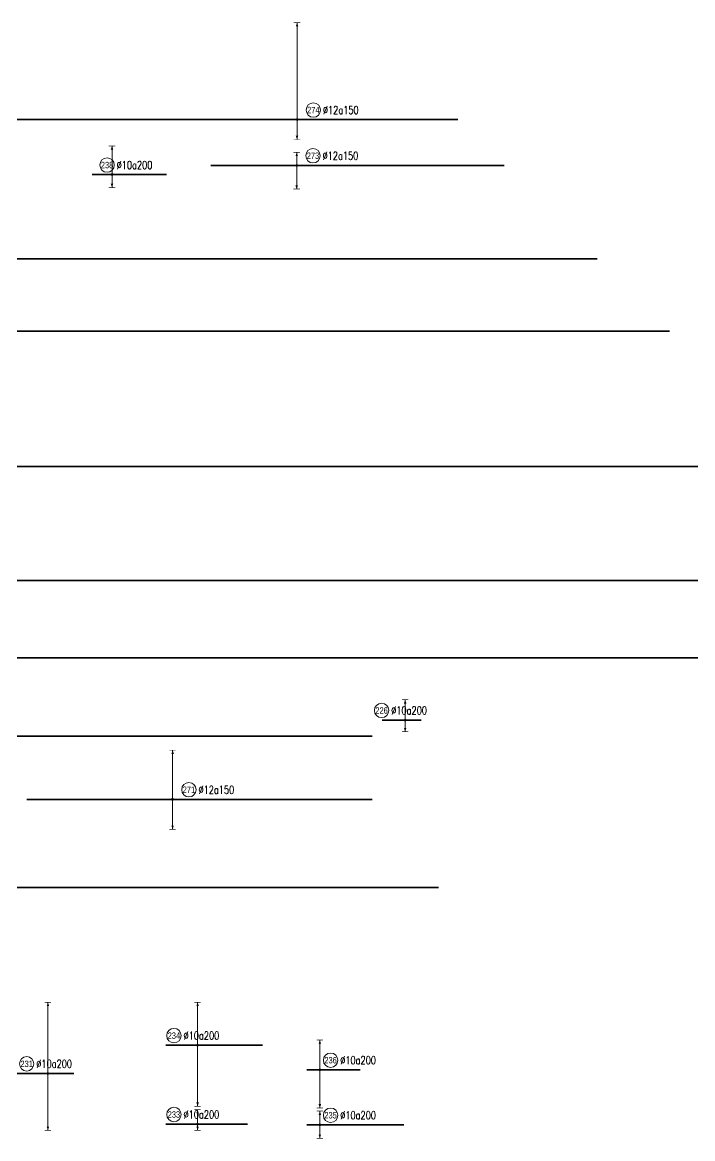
# Model space of a CAD drawing. Header units: millimetres. Extents: x -247377 to 927516, y -864259 to 155594.
# Drawn here: x 495444 to 537347, y 19180 to 88920 of the extents above; entities that cross this region are included whole.
import ezdxf
from ezdxf.enums import TextEntityAlignment as Align

# ---------------------------------------------------------------- set-up
doc = ezdxf.new("R2010")
doc.units = ezdxf.units.MM
doc.header["$MEASUREMENT"] = 0
for name, color, linetype, lineweight in [('NDC_S_DIM', 1, 'Continuous', 15), ('NDC_S_REBAR', 4, 'Continuous', 35), ('NDC_S_VN TEXT', 7, 'Continuous', 20)]:
    doc.layers.add(name, color=color, linetype=linetype, lineweight=lineweight)
doc.styles.add('ARIAL', font='arial.ttf', dxfattribs={"width": 0.8})
doc.styles.add('NDC_EN TXT', font='romans.shx', dxfattribs={"width": 0.8})

# ---------------------------------------------------------------- blocks, each defined once
blk = doc.blocks.new('*U470')
h = blk.add_hatch(color=6)
edge = h.paths.add_edge_path()
edge.add_arc((-2.99, 0), 0.3, 0, 360)
at = {"layer": 'NDC_S_DIM', "color": 8}
for q in [(-2.99, 30.3), (-2.99, -6.2)]:
    blk.add_line((-2.99, 0), q, dxfattribs=at)
for points in [[(-3.99, 30.3, 0.2, 0.2, 0), (-1.99, 30.3, 0, 0, 0)], [(-3.99, -6.2, 0.2, 0.2, 0), (-1.99, -6.2, 0, 0, 0)]]:
    blk.add_lwpolyline(points, format="xyseb", dxfattribs=at)
at = {"layer": 'NDC_S_DIM'}
blk.add_circle((2.1, 3), 2.25, dxfattribs=at)
at = {"layer": 'NDC_S_DIM', "color": 6}
blk.add_circle((-2.99, 0), 0.3, dxfattribs=at)
at = {"layer": 'NDC_S_DIM', "color": 8}
for points in [[(-3.39, 29.1), (-2.99, 30.3), (-2.59, 29.1)], [(-3.39, -5), (-2.99, -6.2), (-2.59, -5)]]:
    blk.add_solid(points, dxfattribs=at)
at = {"layer": 'NDC_S_REBAR'}
for p, q in [((0, 0), (-210.37, 0)), ((-210.37, 0), (-210.37, 0)), ((0, 0), (47.29, 0)), ((47.29, 0), (47.29, 0)), ((47.29, 0), (47.29, 0)), ((-210.37, 0), (-210.37, 0))]:
    blk.add_line(p, q, dxfattribs=at)
at = {"layer": 'NDC_S_VN TEXT', "style": 'ARIAL', "width": 0.8}
blk.add_attdef('KHT', text='', height=2, dxfattribs=at).set_placement((2.1, 3), align=Align.MIDDLE_CENTER)
at = {"layer": 'NDC_S_VN TEXT', "color": 3, "style": 'NDC_EN TXT', "width": 0.75}
blk.add_attdef('DKT', (5.1, 1.75), '', height=2.5, dxfattribs=at)
blk = doc.blocks.new('*U468')
h = blk.add_hatch(color=6)
edge = h.paths.add_edge_path()
edge.add_arc((-2.99, 0), 0.3, 0, 360)
at = {"layer": 'NDC_S_DIM', "color": 8}
for q in [(-2.99, 4.07), (-2.99, -7.43)]:
    blk.add_line((-2.99, 0), q, dxfattribs=at)
for points in [[(-3.99, 4.07, 0.2, 0.2, 0), (-1.99, 4.07, 0, 0, 0)], [(-3.99, -7.43, 0.2, 0.2, 0), (-1.99, -7.43, 0, 0, 0)]]:
    blk.add_lwpolyline(points, format="xyseb", dxfattribs=at)
at = {"layer": 'NDC_S_DIM'}
blk.add_circle((2.1, 3), 2.25, dxfattribs=at)
at = {"layer": 'NDC_S_DIM', "color": 6}
blk.add_circle((-2.99, 0), 0.3, dxfattribs=at)
at = {"layer": 'NDC_S_DIM', "color": 8}
for points in [[(-3.39, 2.87), (-2.99, 4.07), (-2.59, 2.87)], [(-3.39, -6.23), (-2.99, -7.43), (-2.59, -6.23)]]:
    blk.add_solid(points, dxfattribs=at)
at = {"layer": 'NDC_S_REBAR'}
for p, q in [((0, 0), (-29.86, 0)), ((-29.86, 0), (-29.86, 0)), ((0, 0), (61.82, 0)), ((61.82, 0), (61.82, 0)), ((61.82, 0), (61.82, 0)), ((-29.86, 0), (-29.86, 0))]:
    blk.add_line(p, q, dxfattribs=at)
at = {"layer": 'NDC_S_VN TEXT', "style": 'ARIAL', "width": 0.8}
blk.add_attdef('KHT', text='', height=2, dxfattribs=at).set_placement((2.1, 3), align=Align.MIDDLE_CENTER)
at = {"layer": 'NDC_S_VN TEXT', "color": 3, "style": 'NDC_EN TXT', "width": 0.75}
blk.add_attdef('DKT', (5.1, 1.75), '', height=2.5, dxfattribs=at)
blk = doc.blocks.new('*U467')
h = blk.add_hatch(color=6)
edge = h.paths.add_edge_path()
edge.add_arc((-2.99, 0), 0.3, 0, 360)
at = {"layer": 'NDC_S_DIM', "color": 8}
for q in [(-2.99, 21.26), (-2.99, -10.74)]:
    blk.add_line((-2.99, 0), q, dxfattribs=at)
for points in [[(-3.99, 21.26, 0.2, 0.2, 0), (-1.99, 21.26, 0, 0, 0)], [(-3.99, -10.74, 0.2, 0.2, 0), (-1.99, -10.74, 0, 0, 0)]]:
    blk.add_lwpolyline(points, format="xyseb", dxfattribs=at)
at = {"layer": 'NDC_S_DIM'}
blk.add_circle((2.1, 3), 2.25, dxfattribs=at)
at = {"layer": 'NDC_S_DIM', "color": 6}
blk.add_circle((-2.99, 0), 0.3, dxfattribs=at)
at = {"layer": 'NDC_S_DIM', "color": 8}
for points in [[(-3.39, 20.06), (-2.99, 21.26), (-2.59, 20.06)], [(-3.39, -9.54), (-2.99, -10.74), (-2.59, -9.54)]]:
    blk.add_solid(points, dxfattribs=at)
at = {"layer": 'NDC_S_REBAR'}
for p, q in [((0, 0), (-104.79, 0)), ((-104.79, 0), (-104.79, 0)), ((0, 0), (420.73, 0)), ((420.73, 0), (420.73, 0)), ((420.73, 0), (420.73, 0)), ((-104.79, 0), (-104.79, 0))]:
    blk.add_line(p, q, dxfattribs=at)
at = {"layer": 'NDC_S_VN TEXT', "style": 'ARIAL', "width": 0.8}
blk.add_attdef('KHT', text='', height=2, dxfattribs=at).set_placement((2.1, 3), align=Align.MIDDLE_CENTER)
at = {"layer": 'NDC_S_VN TEXT', "color": 3, "style": 'NDC_EN TXT', "width": 0.75}
blk.add_attdef('DKT', (5.1, 1.75), '', height=2.5, dxfattribs=at)
blk = doc.blocks.new('*U465')
at = {"layer": 'NDC_S_REBAR'}
blk.add_line((0, 0), (420.49, 0), dxfattribs=at)
at = {"layer": 'NDC_S_VN TEXT', "style": 'ARIAL', "width": 0.8}
blk.add_attdef('KHT', text='', height=2, dxfattribs=at).set_placement((2.1, -2.92), align=Align.MIDDLE_CENTER)
at = {"layer": 'NDC_S_VN TEXT', "color": 3, "style": 'NDC_EN TXT', "width": 0.75}
blk.add_attdef('DKT', (5.1, -4.17), '', height=2.5, dxfattribs=at)
blk = doc.blocks.new('*U464')
h = blk.add_hatch(color=6)
edge = h.paths.add_edge_path()
edge.add_arc((-9, 0), 0.3, 0, 360)
at = {"layer": 'NDC_S_DIM', "color": 8}
for q in [(-9, 9.4), (-9, -3.85)]:
    blk.add_line((-9, 0), q, dxfattribs=at)
for points in [[(-10, 9.4, 0.2, 0.2, 0), (-8, 9.4, 0, 0, 0)], [(-10, -3.85, 0.2, 0.2, 0), (-8, -3.85, 0, 0, 0)]]:
    blk.add_lwpolyline(points, format="xyseb", dxfattribs=at)
at = {"layer": 'NDC_S_DIM'}
blk.add_circle((-5.58, 3), 2.25, dxfattribs=at)
at = {"layer": 'NDC_S_DIM', "color": 6}
blk.add_circle((-9, 0), 0.3, dxfattribs=at)
at = {"layer": 'NDC_S_DIM', "color": 8}
for points in [[(-9.4, 8.2), (-9, 9.4), (-8.6, 8.2)], [(-9.4, -2.65), (-9, -3.85), (-8.6, -2.65)]]:
    blk.add_solid(points, dxfattribs=at)
at = {"layer": 'NDC_S_REBAR'}
for p, q in [((0, 0), (-244.14, 0)), ((-244.14, 0), (-244.14, 0)), ((0, 0), (201.21, 0)), ((201.21, 0), (201.21, 0)), ((201.21, 0), (201.21, 0)), ((-244.14, 0), (-244.14, 0))]:
    blk.add_line(p, q, dxfattribs=at)
at = {"layer": 'NDC_S_VN TEXT', "style": 'ARIAL', "width": 0.8}
blk.add_attdef('KHT', text='', height=2, dxfattribs=at).set_placement((-5.58, 3), align=Align.MIDDLE_CENTER)
at = {"layer": 'NDC_S_VN TEXT', "color": 3, "style": 'NDC_EN TXT', "width": 0.75}
blk.add_attdef('DKT', (-2.58, 1.75), '', height=2.5, dxfattribs=at)
blk = doc.blocks.new('*U462')
h = blk.add_hatch(color=6)
edge = h.paths.add_edge_path()
edge.add_arc((-2.99, 0), 0.3, 0, 360)
at = {"layer": 'NDC_S_DIM', "color": 8}
for q in [(-2.99, 15.36), (-2.99, -9.39)]:
    blk.add_line((-2.99, 0), q, dxfattribs=at)
for points in [[(-3.99, 15.36, 0.2, 0.2, 0), (-1.99, 15.36, 0, 0, 0)], [(-3.99, -9.39, 0.2, 0.2, 0), (-1.99, -9.39, 0, 0, 0)]]:
    blk.add_lwpolyline(points, format="xyseb", dxfattribs=at)
at = {"layer": 'NDC_S_DIM'}
blk.add_circle((2.1, 3), 2.25, dxfattribs=at)
at = {"layer": 'NDC_S_DIM', "color": 6}
blk.add_circle((-2.99, 0), 0.3, dxfattribs=at)
at = {"layer": 'NDC_S_DIM', "color": 8}
for points in [[(-3.39, 14.16), (-2.99, 15.36), (-2.59, 14.16)], [(-3.39, -8.19), (-2.99, -9.39), (-2.59, -8.19)]]:
    blk.add_solid(points, dxfattribs=at)
at = {"layer": 'NDC_S_REBAR'}
for p, q in [((0, 0), (-48.58, 0)), ((-48.58, 0), (-48.58, 0)), ((0, 0), (59.37, 0)), ((59.37, 0), (59.37, 0)), ((59.37, 0), (59.37, 0)), ((-48.58, 0), (-48.58, 0))]:
    blk.add_line(p, q, dxfattribs=at)
at = {"layer": 'NDC_S_VN TEXT', "style": 'ARIAL', "width": 0.8}
blk.add_attdef('KHT', text='', height=2, dxfattribs=at).set_placement((2.1, 3), align=Align.MIDDLE_CENTER)
at = {"layer": 'NDC_S_VN TEXT', "color": 3, "style": 'NDC_EN TXT', "width": 0.75}
blk.add_attdef('DKT', (5.1, 1.75), '', height=2.5, dxfattribs=at)
blk = doc.blocks.new('*U461')
h = blk.add_hatch(color=6)
edge = h.paths.add_edge_path()
edge.add_arc((-2.99, 0), 0.3, 0, 360)
at = {"layer": 'NDC_S_DIM', "color": 8}
for q in [(-2.99, 15.36), (-2.99, -32.39)]:
    blk.add_line((-2.99, 0), q, dxfattribs=at)
for points in [[(-3.99, 15.36, 0.2, 0.2, 0), (-1.99, 15.36, 0, 0, 0)], [(-3.99, -32.39, 0.2, 0.2, 0), (-1.99, -32.39, 0, 0, 0)]]:
    blk.add_lwpolyline(points, format="xyseb", dxfattribs=at)
at = {"layer": 'NDC_S_DIM'}
blk.add_circle((2.1, 3), 2.25, dxfattribs=at)
at = {"layer": 'NDC_S_DIM', "color": 6}
blk.add_circle((-2.99, 0), 0.3, dxfattribs=at)
at = {"layer": 'NDC_S_DIM', "color": 8}
for points in [[(-3.39, 14.16), (-2.99, 15.36), (-2.59, 14.16)], [(-3.39, -31.19), (-2.99, -32.39), (-2.59, -31.19)]]:
    blk.add_solid(points, dxfattribs=at)
at = {"layer": 'NDC_S_REBAR'}
for p, q in [((0, 0), (-102.94, 0)), ((-102.94, 0), (-102.94, 0)), ((0, 0), (198.41, 0)), ((198.41, 0), (198.41, 0)), ((198.41, 0), (198.41, 0)), ((-102.94, 0), (-102.94, 0))]:
    blk.add_line(p, q, dxfattribs=at)
at = {"layer": 'NDC_S_VN TEXT', "style": 'ARIAL', "width": 0.8}
blk.add_attdef('KHT', text='', height=2, dxfattribs=at).set_placement((2.1, 3), align=Align.MIDDLE_CENTER)
at = {"layer": 'NDC_S_VN TEXT', "color": 3, "style": 'NDC_EN TXT', "width": 0.75}
blk.add_attdef('DKT', (5.1, 1.75), '', height=2.5, dxfattribs=at)
blk = doc.blocks.new('*U455')
h = blk.add_hatch(color=6)
edge = h.paths.add_edge_path()
edge.add_arc((1.28, 0), 0.3, 0, 360)
at = {"layer": 'NDC_S_DIM', "color": 8}
for q in [(1.28, 6.34), (1.28, -3.66)]:
    blk.add_line((1.28, 0), q, dxfattribs=at)
for points in [[(0.28, 6.34, 0.2, 0.2, 0), (2.28, 6.34, 0, 0, 0)], [(0.28, -3.66, 0.2, 0.2, 0), (2.28, -3.66, 0, 0, 0)]]:
    blk.add_lwpolyline(points, format="xyseb", dxfattribs=at)
at = {"layer": 'NDC_S_DIM'}
blk.add_circle((-6.09, 3), 2.25, dxfattribs=at)
at = {"layer": 'NDC_S_DIM', "color": 6}
blk.add_circle((1.28, 0), 0.3, dxfattribs=at)
at = {"layer": 'NDC_S_DIM', "color": 8}
for points in [[(0.88, 5.14), (1.28, 6.34), (1.68, 5.14)], [(0.88, -2.46), (1.28, -3.66), (1.68, -2.46)]]:
    blk.add_solid(points, dxfattribs=at)
at = {"layer": 'NDC_S_REBAR'}
for p, q in [((0, 0), (-5.89, 0)), ((-5.89, 0), (-5.89, 0)), ((0, 0), (5.11, 0)), ((5.11, 0), (5.11, 0)), ((5.11, 0), (6.25, 0)), ((-5.89, 0), (-5.89, 0))]:
    blk.add_line(p, q, dxfattribs=at)
at = {"layer": 'NDC_S_VN TEXT', "style": 'ARIAL', "width": 0.8}
blk.add_attdef('KHT', text='', height=2, dxfattribs=at).set_placement((-6.09, 3), align=Align.MIDDLE_CENTER)
at = {"layer": 'NDC_S_VN TEXT', "color": 3, "style": 'NDC_EN TXT', "width": 0.75}
blk.add_attdef('DKT', (-3.09, 1.75), '', height=2.5, dxfattribs=at)
blk = doc.blocks.new('*U454')
h = blk.add_hatch(color=6)
edge = h.paths.add_edge_path()
edge.add_arc((0.3, 0), 0.3, 0, 360)
at = {"layer": 'NDC_S_DIM', "color": 8}
for q in [(0.3, 8.98), (0.3, -4.02)]:
    blk.add_line((0.3, 0), q, dxfattribs=at)
for points in [[(-0.7, 8.98, 0.2, 0.2, 0), (1.3, 8.98, 0, 0, 0)], [(-0.7, -4.02, 0.2, 0.2, 0), (1.3, -4.02, 0, 0, 0)]]:
    blk.add_lwpolyline(points, format="xyseb", dxfattribs=at)
at = {"layer": 'NDC_S_DIM'}
blk.add_circle((-1.25, 3), 2.25, dxfattribs=at)
at = {"layer": 'NDC_S_DIM', "color": 6}
blk.add_circle((0.3, 0), 0.3, dxfattribs=at)
at = {"layer": 'NDC_S_DIM', "color": 8}
for points in [[(-0.1, 7.78), (0.3, 8.98), (0.7, 7.78)], [(-0.1, -2.82), (0.3, -4.02), (0.7, -2.82)]]:
    blk.add_solid(points, dxfattribs=at)
at = {"layer": 'NDC_S_REBAR'}
for p, q in [((0, 0), (-5.85, 0)), ((-5.85, 0), (-5.85, 0)), ((0, 0), (17.35, 0)), ((17.35, 0), (17.35, 0)), ((17.35, 0), (17.35, 0)), ((-5.85, 0), (-5.85, 0))]:
    blk.add_line(p, q, dxfattribs=at)
at = {"layer": 'NDC_S_VN TEXT', "style": 'ARIAL', "width": 0.8}
blk.add_attdef('KHT', text='', height=2, dxfattribs=at).set_placement((-1.25, 3), align=Align.MIDDLE_CENTER)
at = {"layer": 'NDC_S_VN TEXT', "color": 3, "style": 'NDC_EN TXT', "width": 0.75}
blk.add_attdef('DKT', (1.75, 1.75), '', height=2.5, dxfattribs=at)
blk = doc.blocks.new('*U741')
at = {"layer": 'NDC_S_REBAR'}
for p in [(0, 0), (443.4, 0), (443.4, 0)]:
    blk.add_line(p, (443.4, 0), dxfattribs=at)
at = {"layer": 'NDC_S_VN TEXT', "style": 'ARIAL', "width": 0.8}
blk.add_attdef('KHT', text='', height=2, dxfattribs=at).set_placement((2.1, 3), align=Align.MIDDLE_CENTER)
at = {"layer": 'NDC_S_VN TEXT', "color": 3, "style": 'NDC_EN TXT', "width": 0.75}
blk.add_attdef('DKT', (5.1, 1.75), '', height=2.5, dxfattribs=at)
blk = doc.blocks.new('*U744')
h = blk.add_hatch(color=6)
edge = h.paths.add_edge_path()
edge.add_arc((-2.99, 0), 0.3, 0, 360)
at = {"layer": 'NDC_S_DIM', "color": 8}
for q in [(-2.99, 15.1), (-2.99, -21.9)]:
    blk.add_line((-2.99, 0), q, dxfattribs=at)
for points in [[(-3.99, 15.1, 0.2, 0.2, 0), (-1.99, 15.1, 0, 0, 0)], [(-3.99, -21.9, 0.2, 0.2, 0), (-1.99, -21.9, 0, 0, 0)]]:
    blk.add_lwpolyline(points, format="xyseb", dxfattribs=at)
at = {"layer": 'NDC_S_DIM'}
blk.add_circle((2.1, 3), 2.25, dxfattribs=at)
at = {"layer": 'NDC_S_DIM', "color": 6}
blk.add_circle((-2.99, 0), 0.3, dxfattribs=at)
at = {"layer": 'NDC_S_DIM', "color": 8}
for points in [[(-3.39, 13.9), (-2.99, 15.1), (-2.59, 13.9)], [(-3.39, -20.7), (-2.99, -21.9), (-2.59, -20.7)]]:
    blk.add_solid(points, dxfattribs=at)
at = {"layer": 'NDC_S_REBAR'}
for p, q in [((0, 0), (-78.8, 0)), ((-78.8, 0), (-78.8, 0)), ((0, 0), (335.9, 0)), ((335.9, 0), (335.9, 0)), ((335.9, 0), (335.9, 0)), ((-78.8, 0), (-78.8, 0))]:
    blk.add_line(p, q, dxfattribs=at)
at = {"layer": 'NDC_S_VN TEXT', "style": 'ARIAL', "width": 0.8}
blk.add_attdef('KHT', text='', height=2, dxfattribs=at).set_placement((2.1, 3), align=Align.MIDDLE_CENTER)
at = {"layer": 'NDC_S_VN TEXT', "color": 3, "style": 'NDC_EN TXT', "width": 0.75}
blk.add_attdef('DKT', (5.1, 1.75), '', height=2.5, dxfattribs=at)
blk = doc.blocks.new('*U753')
h = blk.add_hatch(color=6)
edge = h.paths.add_edge_path()
edge.add_arc((-2.99, 0), 0.3, 0, 360)
at = {"layer": 'NDC_S_DIM', "color": 8}
for q in [(-2.99, 22.22), (-2.99, -17.78)]:
    blk.add_line((-2.99, 0), q, dxfattribs=at)
for points in [[(-3.99, 22.22, 0.2, 0.2, 0), (-1.99, 22.22, 0, 0, 0)], [(-3.99, -17.78, 0.2, 0.2, 0), (-1.99, -17.78, 0, 0, 0)]]:
    blk.add_lwpolyline(points, format="xyseb", dxfattribs=at)
at = {"layer": 'NDC_S_DIM'}
blk.add_circle((-9.64, 3), 2.25, dxfattribs=at)
at = {"layer": 'NDC_S_DIM', "color": 6}
blk.add_circle((-2.99, 0), 0.3, dxfattribs=at)
at = {"layer": 'NDC_S_DIM', "color": 8}
for points in [[(-3.39, 21.02), (-2.99, 22.22), (-2.59, 21.02)], [(-3.39, -16.58), (-2.99, -17.78), (-2.59, -16.58)]]:
    blk.add_solid(points, dxfattribs=at)
at = {"layer": 'NDC_S_REBAR'}
for p, q in [((0, 0), (-13.63, 0)), ((-13.63, 0), (-13.63, 0)), ((0, 0), (5.08, 0)), ((5.08, 0), (5.08, 0)), ((5.08, 0), (5.08, 0)), ((-13.63, 0), (-13.63, 0))]:
    blk.add_line(p, q, dxfattribs=at)
at = {"layer": 'NDC_S_VN TEXT', "style": 'ARIAL', "width": 0.8}
blk.add_attdef('KHT', text='', height=2, dxfattribs=at).set_placement((-9.64, 3), align=Align.MIDDLE_CENTER)
at = {"layer": 'NDC_S_VN TEXT', "color": 3, "style": 'NDC_EN TXT', "width": 0.75}
blk.add_attdef('DKT', (-6.64, 1.75), '', height=2.5, dxfattribs=at)
blk = doc.blocks.new('*U752')
h = blk.add_hatch(color=6)
edge = h.paths.add_edge_path()
edge.add_arc((-2.99, 0), 0.3, 0, 360)
at = {"layer": 'NDC_S_DIM', "color": 8}
for q in [(-2.99, 13.41), (-2.99, -19.09)]:
    blk.add_line((-2.99, 0), q, dxfattribs=at)
for points in [[(-3.99, 13.41, 0.2, 0.2, 0), (-1.99, 13.41, 0, 0, 0)], [(-3.99, -19.09, 0.2, 0.2, 0), (-1.99, -19.09, 0, 0, 0)]]:
    blk.add_lwpolyline(points, format="xyseb", dxfattribs=at)
at = {"layer": 'NDC_S_DIM'}
blk.add_circle((-10.38, 3), 2.25, dxfattribs=at)
at = {"layer": 'NDC_S_DIM', "color": 6}
blk.add_circle((-2.99, 0), 0.3, dxfattribs=at)
at = {"layer": 'NDC_S_DIM', "color": 8}
for points in [[(-3.39, 12.21), (-2.99, 13.41), (-2.59, 12.21)], [(-3.39, -17.89), (-2.99, -19.09), (-2.59, -17.89)]]:
    blk.add_solid(points, dxfattribs=at)
at = {"layer": 'NDC_S_REBAR'}
for p, q in [((0, 0), (-12.88, 0)), ((-12.88, 0), (-12.88, 0)), ((0, 0), (17.32, 0)), ((17.32, 0), (17.32, 0)), ((17.32, 0), (17.32, 0)), ((-12.88, 0), (-12.88, 0))]:
    blk.add_line(p, q, dxfattribs=at)
at = {"layer": 'NDC_S_VN TEXT', "style": 'ARIAL', "width": 0.8}
blk.add_attdef('KHT', text='', height=2, dxfattribs=at).set_placement((-10.38, 3), align=Align.MIDDLE_CENTER)
at = {"layer": 'NDC_S_VN TEXT', "color": 3, "style": 'NDC_EN TXT', "width": 0.75}
blk.add_attdef('DKT', (-7.38, 1.75), '', height=2.5, dxfattribs=at)
blk = doc.blocks.new('*U750')
h = blk.add_hatch(color=6)
edge = h.paths.add_edge_path()
edge.add_arc((-2.08, 0), 0.3, 0, 360)
at = {"layer": 'NDC_S_DIM', "color": 8}
for q in [(-2.08, 9.34), (-2.08, -11.91)]:
    blk.add_line((-2.08, 0), q, dxfattribs=at)
for points in [[(-3.08, 9.34, 0.2, 0.2, 0), (-1.08, 9.34, 0, 0, 0)], [(-3.08, -11.91, 0.2, 0.2, 0), (-1.08, -11.91, 0, 0, 0)]]:
    blk.add_lwpolyline(points, format="xyseb", dxfattribs=at)
at = {"layer": 'NDC_S_DIM'}
blk.add_circle((1.28, 3), 2.25, dxfattribs=at)
at = {"layer": 'NDC_S_DIM', "color": 6}
blk.add_circle((-2.08, 0), 0.3, dxfattribs=at)
at = {"layer": 'NDC_S_DIM', "color": 8}
for points in [[(-2.48, 8.14), (-2.08, 9.34), (-1.68, 8.14)], [(-2.48, -10.71), (-2.08, -11.91), (-1.68, -10.71)]]:
    blk.add_solid(points, dxfattribs=at)
at = {"layer": 'NDC_S_REBAR'}
for p, q in [((0, 0), (-6.19, 0)), ((-6.19, 0), (-6.19, 0)), ((0, 0), (10.51, 0)), ((10.51, 0), (10.51, 0)), ((10.51, 0), (10.51, 0)), ((-6.19, 0), (-6.19, 0))]:
    blk.add_line(p, q, dxfattribs=at)
at = {"layer": 'NDC_S_VN TEXT', "style": 'ARIAL', "width": 0.8}
blk.add_attdef('KHT', text='', height=2, dxfattribs=at).set_placement((1.28, 3), align=Align.MIDDLE_CENTER)
at = {"layer": 'NDC_S_VN TEXT', "color": 3, "style": 'NDC_EN TXT', "width": 0.75}
blk.add_attdef('DKT', (4.28, 1.75), '', height=2.5, dxfattribs=at)
blk = doc.blocks.new('*U748')
h = blk.add_hatch(color=6)
edge = h.paths.add_edge_path()
edge.add_arc((-2.08, 0), 0.3, 0, 360)
at = {"layer": 'NDC_S_DIM', "color": 8}
for q in [(-2.08, 4.29), (-2.08, -4.21)]:
    blk.add_line((-2.08, 0), q, dxfattribs=at)
for points in [[(-3.08, 4.29, 0.2, 0.2, 0), (-1.08, 4.29, 0, 0, 0)], [(-3.08, -4.21, 0.2, 0.2, 0), (-1.08, -4.21, 0, 0, 0)]]:
    blk.add_lwpolyline(points, format="xyseb", dxfattribs=at)
at = {"layer": 'NDC_S_DIM'}
blk.add_circle((1.28, 3), 2.25, dxfattribs=at)
at = {"layer": 'NDC_S_DIM', "color": 6}
blk.add_circle((-2.08, 0), 0.3, dxfattribs=at)
at = {"layer": 'NDC_S_DIM', "color": 8}
for points in [[(-2.48, 3.09), (-2.08, 4.29), (-1.68, 3.09)], [(-2.48, -3.01), (-2.08, -4.21), (-1.68, -3.01)]]:
    blk.add_solid(points, dxfattribs=at)
at = {"layer": 'NDC_S_REBAR'}
for p, q in [((0, 0), (-6.19, 0)), ((-6.19, 0), (-6.19, 0)), ((0, 0), (24.16, 0)), ((24.16, 0), (24.16, 0)), ((24.16, 0), (24.16, 0)), ((-6.19, 0), (-6.19, 0))]:
    blk.add_line(p, q, dxfattribs=at)
at = {"layer": 'NDC_S_VN TEXT', "style": 'ARIAL', "width": 0.8}
blk.add_attdef('KHT', text='', height=2, dxfattribs=at).set_placement((1.28, 3), align=Align.MIDDLE_CENTER)
at = {"layer": 'NDC_S_VN TEXT', "color": 3, "style": 'NDC_EN TXT', "width": 0.75}
blk.add_attdef('DKT', (4.28, 1.75), '', height=2.5, dxfattribs=at)
blk = doc.blocks.new('*U747')
h = blk.add_hatch(color=6)
edge = h.paths.add_edge_path()
edge.add_arc((-2.99, 0), 0.3, 0, 360)
at = {"layer": 'NDC_S_DIM', "color": 8}
for q in [(-2.99, 4.55), (-2.99, -1.95)]:
    blk.add_line((-2.99, 0), q, dxfattribs=at)
for points in [[(-3.99, 4.55, 0.2, 0.2, 0), (-1.99, 4.55, 0, 0, 0)], [(-3.99, -1.95, 0.2, 0.2, 0), (-1.99, -1.95, 0, 0, 0)]]:
    blk.add_lwpolyline(points, format="xyseb", dxfattribs=at)
at = {"layer": 'NDC_S_DIM'}
blk.add_circle((-10.38, 3), 2.25, dxfattribs=at)
at = {"layer": 'NDC_S_DIM', "color": 6}
blk.add_circle((-2.99, 0), 0.3, dxfattribs=at)
at = {"layer": 'NDC_S_DIM', "color": 8}
for points in [[(-3.39, 3.35), (-2.99, 4.55), (-2.59, 3.35)], [(-3.39, -0.75), (-2.99, -1.95), (-2.59, -0.75)]]:
    blk.add_solid(points, dxfattribs=at)
at = {"layer": 'NDC_S_REBAR'}
for p, q in [((0, 0), (-12.88, 0)), ((-12.88, 0), (-12.88, 0)), ((0, 0), (12.57, 0)), ((12.57, 0), (12.57, 0)), ((12.57, 0), (12.57, 0)), ((-12.88, 0), (-12.88, 0))]:
    blk.add_line(p, q, dxfattribs=at)
at = {"layer": 'NDC_S_VN TEXT', "style": 'ARIAL', "width": 0.8}
blk.add_attdef('KHT', text='', height=2, dxfattribs=at).set_placement((-10.38, 3), align=Align.MIDDLE_CENTER)
at = {"layer": 'NDC_S_VN TEXT', "color": 3, "style": 'NDC_EN TXT', "width": 0.75}
blk.add_attdef('DKT', (-7.38, 1.75), '', height=2.5, dxfattribs=at)
blk = doc.blocks.new('*U784')
at = {"layer": 'NDC_S_REBAR'}
blk.add_line((0, 0), (420.84, 0), dxfattribs=at)
at = {"layer": 'NDC_S_VN TEXT', "style": 'ARIAL', "width": 0.8}
blk.add_attdef('KHT', text='', height=2, dxfattribs=at).set_placement((2.1, 3), align=Align.MIDDLE_CENTER)
at = {"layer": 'NDC_S_VN TEXT', "color": 3, "style": 'NDC_EN TXT', "width": 0.75}
blk.add_attdef('DKT', (5.1, 1.75), '', height=2.5, dxfattribs=at)

msp = doc.modelspace()

# ---------------------------------------------------------------- block references
at = {"xscale": 200, "yscale": 200, "zscale": 200}
for name, p, values in [('*U470', (513213.6, 82840.2), {'KHT': '274', 'DKT': '%%C12a150'}), ('*U454', (500990.4, 79404.3), {'KHT': '238', 'DKT': '%%c10a200'}), ('*U468', (513192.6, 79985.2), {'KHT': '273', 'DKT': '%%C12a150'}), ('*U467', (447227.9, 74147.2), {'KHT': '267', 'DKT': '%%C12a150'}), ('*U744', (485830.2, 61180.3), {'KHT': '272', 'DKT': '%%C12a150'}), ('*U464', (477068.4, 44320.3), {'KHT': '268', 'DKT': '%%C12a150'}), ('*U455', (519119.5, 45332.8), {'KHT': '226', 'DKT': '%%c10a200'}), ('*U462', (505437, 40378.5), {'KHT': '271', 'DKT': '%%C12a150'}), ('*U461', (481779.2, 34878.8), {'KHT': '264', 'DKT': '%%C12a150'}), ('*U753', (497644.7, 23256.1), {'KHT': '231', 'DKT': '%%c10a200'}), ('*U752', (506996.9, 25018.3), {'KHT': '234', 'DKT': '%%c10a200'}), ('*U750', (514458.1, 23481.1), {'KHT': '236', 'DKT': '%%c10a200'}), ('*U747', (506996.9, 20089.6), {'KHT': '233', 'DKT': '%%c10a200'}), ('*U748', (514458.1, 20042.3), {'KHT': '235', 'DKT': '%%c10a200'})]:
    msp.add_blockref(name, p, dxfattribs=at).add_auto_attribs(values)
for name, p in [('*U741', (447227.9, 69635.7)), ('*U784', (460002.5, 54046.1)), ('*U465', (460072.4, 49223))]:
    msp.add_blockref(name, p, dxfattribs=at)

doc.saveas('drawing.dxf')
